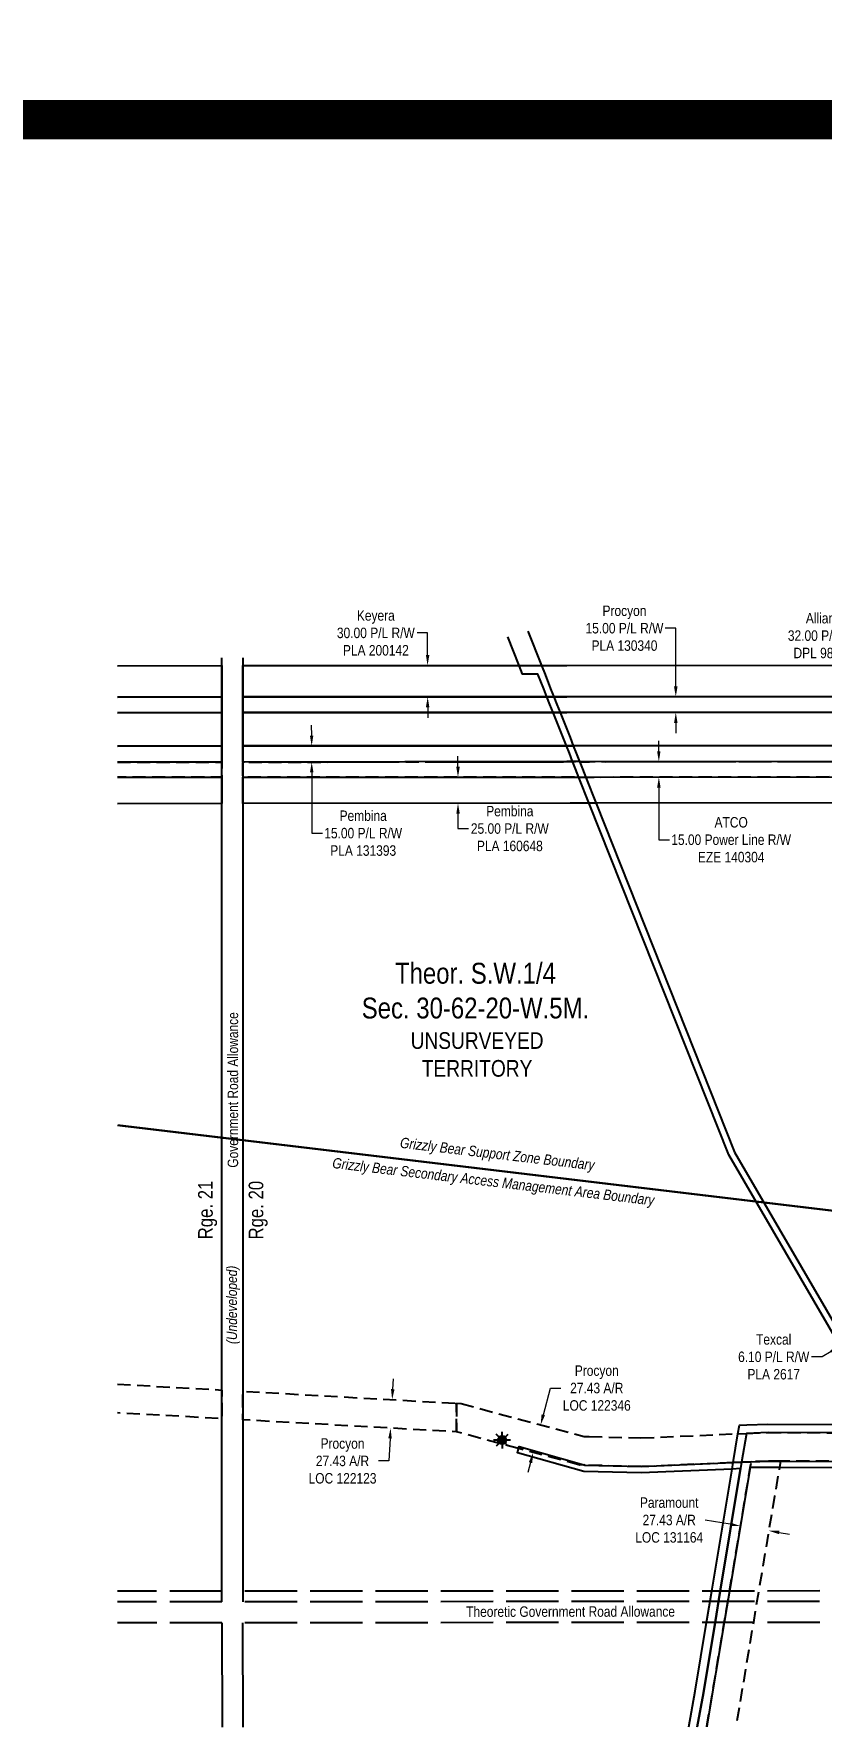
# Model space of a CAD drawing. Extents: x 495902 to 503799, y 6026245 to 6031062.
# Drawn here: x 499721 to 500474, y 6026245 to 6027867 of the extents above; entities that cross this region are included whole.
import ezdxf
from ezdxf.enums import TextEntityAlignment as Align

# ---------------------------------------------------------------- set-up
doc = ezdxf.new("R2010")
doc.units = 0
doc.header["$LTSCALE"] = 5
doc.header["$PDSIZE"] = 0.5
for name, pattern in [('DASHDOT2', [12.7, 6.35, -3.175, 0, -3.175]), ('foc-ACCESSROAD', [3.75, 2.5, -1.25]), ('foc-FLOWLINE', [3.75, 2.5, -1.25]), ('foc-QUARTERLINE', [33, 25, -3, 2, -3]), ('foc-UNSURVEYED', [12.5, 10, -2.5])]:
    doc.linetypes.add(name, pattern=pattern)
doc.layers.get('Defpoints').update_dxf_attribs({"color": 9})
for name, color, linetype in [('AS-WILDLIFE', 131, 'DASHDOT2'), ('C-SYMBOL', 7, 'Continuous'), ('D-TXT', 6, 'Continuous'), ('F-AR', 190, 'foc-ACCESSROAD'), ('F-EZE', 190, 'foc-FLOWLINE'), ('F-RW', 190, 'Continuous'), ('F-WS-S', 8, 'Continuous'), ('L-QSEC', 8, 'foc-QUARTERLINE'), ('L-ROAD-T', 7, 'Continuous'), ('L-SEC', 7, 'Continuous'), ('L-UNS-T', 3, 'Continuous'), ('L-USEC', 7, 'foc-UNSURVEYED')]:
    doc.layers.add(name, color=color, linetype=linetype)
doc.layers.add('DISCLAIMER', color=7, linetype='Continuous', plot=False)
for name, color, linetype, lineweight in [('F-AR-T', 190, 'Continuous', 9), ('F-EZE-T', 190, 'Continuous', 9), ('F-FLOWLINE-T', 190, 'Continuous', 9), ('F-RW-T', 190, 'Continuous', 9), ('T-TEXT', 48, 'Continuous', 18)]:
    doc.layers.add(name, color=color, linetype=linetype, lineweight=lineweight)
doc.styles.add('175L', font='ARIALN.TTF', dxfattribs={"height": 20})
doc.styles.add('240', font='ARIALN.TTF', dxfattribs={"height": 30})
doc.styles.add('80CG', font='ARIALN.TTF', dxfattribs={"height": 10})
doc.styles.add('80L', font='ARIALN.TTF', dxfattribs={"height": 10})
doc.styles.add('80LS', font='ARIALNI.TTF', dxfattribs={"height": 10})
doc.dimstyles.new('Compass 5 000', dxfattribs={"dimscale": 5, "dimtxt": 9, "dimasz": 2, "dimexe": 0.2, "dimexo": 0.0625, "dimgap": 0.5, "dimtad": 0, "dimtih": 1, "dimtoh": 1, "dimzin": 0, "dimdsep": 46, "dimtxsty": '80CG', "dimcen": 0.1, "dimse1": 1, "dimse2": 1, "dimclrd": 256, "dimclrt": 256, "dimaunit": 1, "dimadec": 4, "dimazin": 0, "dimtfac": 0.06, "dimtofl": 0, "dimtmove": 0, "dimatfit": 1, "dimfxl": 0.2, "dimtolj": 1, "dimtzin": 0, "dimlwd": -1, "dimarcsym": 0})

# ---------------------------------------------------------------- blocks, each defined once
blk = doc.blocks.new('*D436')
at = {"layer": 'Defpoints', "color": 0, "transparency": 16777216}
for p in [(500385.2, 6027170.1), (500319.2, 6027155.1), (500385.3, 6027155.2)]:
    blk.add_point(p, dxfattribs=at)
at = {"layer": 'F-EZE-T', "transparency": 16777216}
for p, q in [((500319.2, 6027180), (500319.1, 6027190)), ((500319.2, 6027145.1), (500319.3, 6027095.2)), ((500319.3, 6027095.2), (500329.3, 6027095.2))]:
    blk.add_line(p, q, dxfattribs=at)
for points in [[(500320.8, 6027180), (500317.5, 6027180), (500319.2, 6027170)], [(500320.9, 6027145.1), (500317.5, 6027145.1), (500319.2, 6027155.1)]]:
    blk.add_solid(points, dxfattribs=at)
at = {"layer": 'F-EZE-T', "transparency": 16777216, "insert": (500388.4, 6027095.2), "char_height": 10, "attachment_point": 5, "style": '80CG'}
blk.add_mtext('\\A1;ATCO\\P15.00 Power Line R/W\\PEZE 140304', dxfattribs=at)
blk = doc.blocks.new('*D460')
at = {"layer": 'Defpoints', "color": 0, "transparency": 16777216}
for p in [(500105.2, 6027155.1), (500105.2, 6027130.2), (500127, 6027130.2)]:
    blk.add_point(p, dxfattribs=at)
at = {"layer": 'F-RW-T', "transparency": 16777216}
for p, q in [((500127, 6027165.2), (500127, 6027175.2)), ((500127, 6027120.2), (500127, 6027105.9)), ((500127, 6027105.9), (500137, 6027105.9))]:
    blk.add_line(p, q, dxfattribs=at)
for points in [[(500128.7, 6027165.2), (500125.3, 6027165.2), (500127, 6027155.2)], [(500128.7, 6027120.2), (500125.4, 6027120.2), (500127, 6027130.2)]]:
    blk.add_solid(points, dxfattribs=at)
at = {"layer": 'F-RW-T', "transparency": 16777216, "insert": (500176.6, 6027105.9), "char_height": 10, "attachment_point": 5, "style": '80CG'}
blk.add_mtext('\\A1;Pembina\\P25.00 P/L R/W\\PPLA 160648', dxfattribs=at)
blk = doc.blocks.new('*D463')
at = {"layer": 'Defpoints', "color": 0, "transparency": 16777216}
for p in [(500010.1, 6027185.1), (499987, 6027169.7), (500010.1, 6027169.7)]:
    blk.add_point(p, dxfattribs=at)
at = {"layer": 'F-RW-T', "transparency": 16777216}
for p, q in [((499987, 6027195), (499986.9, 6027205)), ((499987, 6027159.7), (499987.2, 6027101.5)), ((499987.2, 6027101.5), (499997.2, 6027101.5))]:
    blk.add_line(p, q, dxfattribs=at)
for points in [[(499988.6, 6027195), (499985.3, 6027195), (499987, 6027185)], [(499988.7, 6027159.7), (499985.4, 6027159.7), (499987, 6027169.7)]]:
    blk.add_solid(points, dxfattribs=at)
at = {"layer": 'F-RW-T', "transparency": 16777216, "insert": (500036.3, 6027101.5), "char_height": 10, "attachment_point": 5, "style": '80CG'}
blk.add_mtext('\\A1;Pembina\\P15.00 P/L R/W\\PPLA 131393', dxfattribs=at)
blk = doc.blocks.new('GAS')
h = blk.add_hatch(color=255)
h.dxf.hatch_style = 1
edge = h.paths.add_edge_path()
edge.add_arc((0, 0), 0.9, 0, 360)
for p, q in [((-0.81, 0), (-1.62, 0)), ((-0.57, 0.57), (-1.14, 1.14)), ((0, 0.81), (0, 1.62)), ((0.57, 0.57), (1.14, 1.14)), ((1.62, 0), (0.81, 0)), ((-0.57, -0.57), (-1.14, -1.14)), ((0, -0.81), (0, -1.62)), ((1.14, -1.14), (0.57, -0.57))]:
    blk.add_line(p, q)
blk.add_circle((0, 0), 0.8)
blk = doc.blocks.new('*D490')
at = {"layer": 'Defpoints', "color": 0, "transparency": 16777216}
for p in [(499980.5, 6026563.7), (499979, 6026536.3), (500062.5, 6026531.7)]:
    blk.add_point(p, dxfattribs=at)
at = {"layer": 'F-AR-T', "transparency": 16777216}
for p, q in [((500064.6, 6026569), (500065.2, 6026579)), ((500062, 6026521.7), (500060.8, 6026500.2)), ((500060.8, 6026500.2), (500050.8, 6026500.2))]:
    blk.add_line(p, q, dxfattribs=at)
for points in [[(500062.9, 6026569.1), (500066.3, 6026568.9), (500064, 6026559)], [(500060.3, 6026521.8), (500063.6, 6026521.6), (500062.5, 6026531.7)]]:
    blk.add_solid(points, dxfattribs=at)
at = {"layer": 'F-AR-T', "transparency": 16777216, "insert": (500016.5, 6026500.2), "char_height": 10, "attachment_point": 5, "style": '80CG'}
blk.add_mtext('\\A1;Procyon\\P27.43 A/R\\PLOC 122123', dxfattribs=at)
blk = doc.blocks.new('*D491')
at = {"layer": 'Defpoints', "color": 0, "transparency": 16777216}
for p in [(500206.1, 6026534.8), (500233.4, 6026527.5), (500226.3, 6026501)]:
    blk.add_point(p, dxfattribs=at)
at = {"layer": 'F-AR-T', "transparency": 16777216}
for p, q in [((500208.7, 6026544.4), (500215.5, 6026570)), ((500215.5, 6026570), (500225.5, 6026570)), ((500196.4, 6026498.6), (500193.8, 6026489))]:
    blk.add_line(p, q, dxfattribs=at)
for points in [[(500207, 6026544.9), (500210.3, 6026544), (500206.1, 6026534.8)], [(500194.8, 6026499.1), (500198, 6026498.2), (500199, 6026508.3)]]:
    blk.add_solid(points, dxfattribs=at)
at = {"layer": 'F-AR-T', "transparency": 16777216, "insert": (500259.8, 6026570), "char_height": 10, "attachment_point": 5, "style": '80CG'}
blk.add_mtext('\\A1;Procyon\\P27.43 A/R\\PLOC 122346', dxfattribs=at)
blk = doc.blocks.new('*D492')
at = {"layer": 'Defpoints', "color": 0, "transparency": 16777216}
for p in [(500399.8, 6026452.6), (500397.3, 6026437.9), (500426.8, 6026448.1)]:
    blk.add_point(p, dxfattribs=at)
at = {"layer": 'F-AR-T', "transparency": 16777216}
for p, q in [((500387.5, 6026439.6), (500363.4, 6026443.6)), ((500434.2, 6026431.7), (500444.1, 6026430.1))]:
    blk.add_line(p, q, dxfattribs=at)
for points in [[(500387.7, 6026441.2), (500387.2, 6026437.9), (500397.3, 6026437.9)], [(500434.5, 6026433.4), (500434, 6026430.1), (500424.4, 6026433.4)]]:
    blk.add_solid(points, dxfattribs=at)
at = {"layer": 'F-AR-T', "transparency": 16777216, "insert": (500329.1, 6026443.6), "char_height": 10, "attachment_point": 5, "style": '80CG'}
blk.add_mtext('\\A1;Paramount\\P27.43 A/R\\PLOC 131164', dxfattribs=at)
blk = doc.blocks.new('*D495')
at = {"layer": 'Defpoints', "color": 0, "transparency": 16777216}
for p in [(500485.1, 6026623.2), (500490.4, 6026626.2), (500492.7, 6026610)]:
    blk.add_point(p, dxfattribs=at)
at = {"layer": 'F-FLOWLINE-T', "transparency": 16777216}
for p, q in [((500506.7, 6026618.1), (500515.3, 6026623.1)), ((500475.4, 6026599.9), (500465.4, 6026599.9)), ((500484.1, 6026605), (500475.4, 6026599.9))]:
    blk.add_line(p, q, dxfattribs=at)
for points in [[(500505.8, 6026619.5), (500507.5, 6026616.7), (500498, 6026613.1)], [(500483.3, 6026606.4), (500484.9, 6026603.5), (500492.7, 6026610)]]:
    blk.add_solid(points, dxfattribs=at)
at = {"layer": 'F-FLOWLINE-T', "transparency": 16777216, "insert": (500429.1, 6026599.9), "char_height": 10, "width": 340.643, "attachment_point": 5, "style": '80CG'}
blk.add_mtext('\\A1;Texcal\\P6.10 P/L R/W\\PPLA 2617', dxfattribs=at)
blk = doc.blocks.new('*D531')
at = {"layer": 'Defpoints', "color": 0, "transparency": 16777216}
for p in [(500057.9, 6027262.1), (500097.9, 6027262.1), (500057.9, 6027232.1)]:
    blk.add_point(p, dxfattribs=at)
at = {"layer": 'F-RW-T', "transparency": 16777216}
for p, q in [((500097.9, 6027293.3), (500087.9, 6027293.3)), ((500097.9, 6027272.1), (500097.9, 6027293.3)), ((500098, 6027222.1), (500098, 6027212.1))]:
    blk.add_line(p, q, dxfattribs=at)
for points in [[(500099.6, 6027272.1), (500096.3, 6027272.1), (500097.9, 6027262.1)], [(500099.6, 6027222.1), (500096.3, 6027222.1), (500098, 6027232.1)]]:
    blk.add_solid(points, dxfattribs=at)
at = {"layer": 'F-RW-T', "transparency": 16777216, "insert": (500048.4, 6027293.3), "char_height": 10, "attachment_point": 5, "style": '80CG'}
blk.add_mtext('\\A1;Keyera\\P30.00 P/L R/W\\PPLA 200142', dxfattribs=at)
blk = doc.blocks.new('*D532')
at = {"layer": 'Defpoints', "color": 0, "transparency": 16777216}
for p in [(500302.3, 6027232.2), (500335.4, 6027232.2), (500302.4, 6027217.2)]:
    blk.add_point(p, dxfattribs=at)
at = {"layer": 'F-RW-T', "transparency": 16777216}
for p, q in [((500335.4, 6027297.8), (500325.4, 6027297.8)), ((500335.4, 6027242.2), (500335.4, 6027297.8)), ((500335.4, 6027207.2), (500335.4, 6027197.2))]:
    blk.add_line(p, q, dxfattribs=at)
for points in [[(500337.1, 6027242.2), (500333.7, 6027242.2), (500335.4, 6027232.2)], [(500337.1, 6027207.2), (500333.8, 6027207.2), (500335.4, 6027217.2)]]:
    blk.add_solid(points, dxfattribs=at)
at = {"layer": 'F-RW-T', "transparency": 16777216, "insert": (500286.3, 6027297.8), "char_height": 10, "attachment_point": 5, "style": '80CG'}
blk.add_mtext('\\A1;Procyon\\P15.00 P/L R/W\\PPLA 130340', dxfattribs=at)
blk = doc.blocks.new('*D533')
at = {"layer": 'Defpoints', "color": 0, "transparency": 16777216}
for p in [(500463, 6027217.3), (500529.4, 6027217.4), (500463, 6027185.3)]:
    blk.add_point(p, dxfattribs=at)
at = {"layer": 'F-RW-T', "transparency": 16777216}
for p, q in [((500529.4, 6027290.7), (500519.4, 6027290.7)), ((500529.4, 6027227.4), (500529.4, 6027290.7)), ((500529.4, 6027175.4), (500529.4, 6027165.4))]:
    blk.add_line(p, q, dxfattribs=at)
for points in [[(500531.1, 6027227.4), (500527.7, 6027227.4), (500529.4, 6027217.4)], [(500531.1, 6027175.4), (500527.8, 6027175.4), (500529.4, 6027185.4)]]:
    blk.add_solid(points, dxfattribs=at)
at = {"layer": 'F-RW-T', "transparency": 16777216, "insert": (500479.9, 6027290.7), "char_height": 10, "attachment_point": 5, "style": '80CG'}
blk.add_mtext('\\A1;Alliance\\P32.00 P/L R/W\\PDPL 981082', dxfattribs=at)
blk = doc.blocks.new('Disclaimer_Legal')
at = {"layer": 'DISCLAIMER', "color": 254, "flags": 128}
blk.add_lwpolyline([(-3612.9, -1104.6, 37.5, 37.5, 0), (4096.1, -1104.6, 37.5, 37.5, 0.414214), (4171.1, -1029.6, 37.5, 37.5, 0), (4171.1, 2078.7, 37.5, 0, 0.414214), (4096.1, 2153.7, 0, 0, 0), (-3612.9, 2153.7, 0, 0, 0.414214), (-3687.9, 2078.7, 0, 0, 0), (-3687.9, -1029.6, 0, 37.5, 0.414214)], format="xyseb", close=True, dxfattribs=at)

msp = doc.modelspace()

# ---------------------------------------------------------------- linework, layer by layer
at = {"layer": 'AS-WILDLIFE', "const_width": 1.999, "flags": 128}
msp.add_lwpolyline([(501638.075, 6026744.753), (501566.557, 6026736.702), (500915.36, 6026696.54), (500831.073, 6026699.549), (500483.389, 6026740.167), (499801.162, 6026821.813)], dxfattribs=at)
at = {"layer": 'F-AR', "flags": 128}
for points in [[(499801.195, 6026573.759), (499901.143, 6026568.162), (499901.146, 6026540.688), (499801.198, 6026546.286)], [(500365.008, 6026245.512), (500365.57, 6026248.517), (500381.821, 6026345.451), (500386.877, 6026375.613), (500406.737, 6026494.087), (500407.625, 6026499.386), (500424.235, 6026500.112), (500435.556, 6026500.062), (500434.535, 6026493.966), (500429.939, 6026466.55), (500414.689, 6026375.63), (500409.63, 6026345.467), (500392.866, 6026245.527)]]:
    msp.add_lwpolyline(points, dxfattribs=at)
msp.add_lwpolyline([(500125.433, 6026555.41), (500125.463, 6026528.143), (499921.253, 6026539.563), (499921.249, 6026567.027), (500125.433, 6026555.41)], close=True, dxfattribs=at)
at = {"layer": 'F-AR'}
msp.add_lwpolyline([(500556.996, 6026499.532), (500435.556, 6026500.062), (500424.235, 6026500.112), (500407.625, 6026499.386), (500398.385, 6026498.982), (500390.225, 6026498.627), (500302.328, 6026494.788), (500248.457, 6026496.198), (500247.444, 6026496.344), (500243.575, 6026496.334), (500184.947, 6026512.123), (500125.463, 6026528.143), (500125.433, 6026555.41), (500129.903, 6026555.16), (500247.63, 6026523.662), (500252.615, 6026523.534), (500302.092, 6026522.239), (500394.909, 6026526.293), (500403.079, 6026526.65), (500423.696, 6026527.55), (500509.174, 6026527.177)], dxfattribs=at)
at = {"layer": 'F-EZE', "flags": 128}
for points in [[(499801.116, 6027169.631), (499901.063, 6027169.635), (499901.065, 6027155.055), (499801.118, 6027155.014)], [(501644.713, 6027156.205), (501621.907, 6027156.217), (501621.241, 6027156.218), (501614.69, 6027156.221), (501613.734, 6027156.221), (501611.407, 6027156.223), (501610.738, 6027156.223), (501594.598, 6027156.232), (501590.671, 6027156.234), (501554.704, 6027156.254), (501524.545, 6027156.271), (501301.881, 6027156.392), (501072.897, 6027156.023), (501050.758, 6027155.988), (500723.839, 6027155.482), (500722.858, 6027155.709), (500249.303, 6027154.971), (500242.742, 6027154.962), (500234.268, 6027155.209), (499921.172, 6027155.055), (499921.17, 6027169.509), (500231.247, 6027170.189), (500234.255, 6027170.187), (500236.691, 6027170.188), (500243.253, 6027170.192), (500722.854, 6027169.915), (500723.786, 6027170.478), (501028.438, 6027170.936), (501050.586, 6027170.971), (501301.869, 6027171.377), (501524.538, 6027171.257), (501554.697, 6027171.24), (501591.19, 6027171.222), (501595.109, 6027171.22), (501611.881, 6027171.211), (501615.197, 6027171.21), (501622.381, 6027171.208), (501644.955, 6027171.199)]]:
    msp.add_lwpolyline(points, dxfattribs=at)
at = {"layer": 'F-RW'}
for points in [[(500853.402, 6027315.853), (500853.41, 6027295.599), (500853.792, 6027266.218), (500854.192, 6027235.486), (500854.424, 6027217.667), (500723.723, 6027217.466), (500722.84, 6027217.465), (500231.211, 6027217.185), (500224.627, 6027217.181), (500218.067, 6027217.176), (499921.163, 6027216.991), (499921.161, 6027231.994), (500212.123, 6027232.175), (500218.684, 6027232.179), (500231.202, 6027232.188), (500722.835, 6027232.467), (500723.717, 6027232.468), (500839.414, 6027232.667), (500839.249, 6027263.47), (500838.97, 6027315.984)], [(500193.746, 6027295.097), (500206.794, 6027262.179), (500210.273, 6027253.399), (500215.641, 6027239.856), (500218.684, 6027232.179), (500221.584, 6027224.857), (500224.627, 6027217.181), (500234.209, 6027193.012), (500237.309, 6027185.189), (500240.148, 6027178.028), (500243.253, 6027170.192), (500243.464, 6027169.656), (500244.112, 6027168.024), (500246.084, 6027163.047), (500249.303, 6027154.971), (500259.181, 6027130.005), (500391.539, 6026796.082), (500543.408, 6026535.023)], [(500536.332, 6026535.054), (500386.036, 6026793.409), (500252.619, 6027129.997), (500242.742, 6027154.962), (500239.522, 6027163.039), (500237.549, 6027168.014), (500236.902, 6027169.653), (500236.691, 6027170.188), (500233.587, 6027178.018), (500230.748, 6027185.186), (500227.65, 6027193.005), (500218.067, 6027217.176), (500215.024, 6027224.853), (500212.123, 6027232.175), (500209.08, 6027239.852), (500203.551, 6027253.802), (500188.803, 6027253.795), (500185.486, 6027262.165), (500174.605, 6027289.616)], [(499801.104, 6027261.942), (499901.051, 6027262.001), (499901.055, 6027231.995), (499801.108, 6027231.936)], [(500722.835, 6027232.467), (500231.202, 6027232.188), (500218.684, 6027232.179), (500212.123, 6027232.175), (499921.161, 6027231.994), (499921.157, 6027262), (500185.486, 6027262.165), (500206.794, 6027262.179), (500231.184, 6027262.193), (500722.827, 6027262.474)], [(499801.108, 6027231.936), (499901.055, 6027231.995), (499901.057, 6027216.997), (499801.11, 6027216.934)], [(499801.11, 6027216.934), (499901.057, 6027216.997), (499901.061, 6027185.039), (499801.114, 6027184.973)], [(500722.849, 6027185.466), (500237.309, 6027185.189), (500231.229, 6027185.186), (500230.748, 6027185.186), (499921.168, 6027185.05), (499921.163, 6027216.991), (500218.067, 6027217.176), (500224.627, 6027217.181), (500231.211, 6027217.185), (500722.84, 6027217.465)], [(499801.114, 6027184.973), (499901.061, 6027185.039), (499901.063, 6027169.635), (499801.116, 6027169.631)], [(500722.854, 6027169.915), (500243.253, 6027170.192), (500236.691, 6027170.188), (500234.255, 6027170.187), (500231.247, 6027170.189), (499921.17, 6027169.509), (499921.168, 6027185.05), (500230.748, 6027185.186), (500231.229, 6027185.186), (500237.309, 6027185.189), (500722.849, 6027185.466)], [(499801.118, 6027155.014), (499901.065, 6027155.055), (499901.068, 6027130.051), (499801.121, 6027129.589)], [(500722.865, 6027130.497), (500259.136, 6027130.177), (500252.572, 6027130.189), (500234.297, 6027130.221), (499921.175, 6027130.068), (499921.172, 6027155.055), (500234.268, 6027155.209), (500242.742, 6027155.087), (500249.303, 6027155.093), (500722.858, 6027155.709)], [(500347.786, 6026245.502), (500354.05, 6026279.649), (500364.92, 6026345.442), (500369.903, 6026375.604), (500389.208, 6026492.475), (500390.225, 6026498.627), (500394.909, 6026526.293), (500396.275, 6026534.354), (500403.484, 6026534.656), (500423.63, 6026535.546), (500536.332, 6026535.054)], [(500355.916, 6026245.507), (500361.921, 6026278.239), (500373.016, 6026345.446), (500377.994, 6026375.608), (500397.342, 6026492.83), (500389.208, 6026492.475), (500302.385, 6026488.684), (500247.492, 6026490.127), (500183.822, 6026508.147), (500184.947, 6026512.123), (500185.482, 6026514.018), (500247.444, 6026496.344), (500248.457, 6026496.198), (500302.328, 6026494.788), (500390.225, 6026498.627), (500398.385, 6026498.982), (500407.625, 6026499.386), (500424.235, 6026500.112), (500435.556, 6026500.062), (500556.996, 6026499.532)], [(500509.174, 6026527.177), (500423.696, 6026527.55), (500403.079, 6026526.65), (500398.385, 6026498.982), (500397.342, 6026492.83), (500377.994, 6026375.608), (500373.016, 6026345.446), (500361.921, 6026278.239), (500355.916, 6026245.507)], [(500567.631, 6026493.384), (500434.535, 6026493.966), (500406.737, 6026494.087), (500386.877, 6026375.613), (500381.821, 6026345.451), (500365.57, 6026248.517), (500365.008, 6026245.512)]]:
    msp.add_lwpolyline(points, dxfattribs=at)
at = {"layer": 'L-QSEC', "flags": 128}
for points in [[(499901.064, 6027169.499), (499801.116, 6027169.475)], [(500722.853, 6027169.915), (499921.169, 6027169.509)]]:
    msp.add_lwpolyline(points, dxfattribs=at)
at = {"layer": 'L-SEC', "flags": 128}
for points in [[(499901.064, 6027169.499), (499901.05, 6027269.448)], [(499921.156, 6027269.458), (499921.169, 6027169.509)], [(499901.169, 6026365.308), (499901.064, 6027169.499)], [(499921.169, 6027169.509), (499921.276, 6026365.318)], [(499901.172, 6026345.201), (499901.229, 6026245.255)], [(499921.336, 6026245.266), (499921.278, 6026345.212)]]:
    msp.add_lwpolyline(points, dxfattribs=at)
at = {"layer": 'L-USEC', "flags": 128}
for points in [[(499901.168, 6026375.361), (499801.221, 6026375.34)], [(500723.082, 6026375.816), (499921.275, 6026375.371)], [(499901.168, 6026365.308), (499801.222, 6026365.29)], [(500723.08, 6026365.764), (499921.267, 6026365.318)], [(499901.172, 6026345.201), (499801.225, 6026345.184)], [(500723.091, 6026345.658), (499921.278, 6026345.212)]]:
    msp.add_lwpolyline(points, dxfattribs=at)

# ---------------------------------------------------------------- block references
msp.add_blockref('Disclaimer_Legal', (499608.94, 6028889.548))
at = {"layer": 'F-WS-S', "xscale": 4.997354999999989, "yscale": 4.997354999999989, "zscale": 4.997354999999989}
msp.add_blockref('GAS', (500169.233, 6026520.158), dxfattribs=at)

# ---------------------------------------------------------------- texts
at = {"layer": 'AS-WILDLIFE', "char_height": 9.99471, "attachment_point": 5, "rotation": 353.336517, "style": '240'}
for s, width, insert in [('{\\fArial Narrow|b0|i1|c0|p34;Grizzly Bear Support Zone Boundary}', 187.91323, (500164.489, 6026792.909)), ('{\\fArial Narrow|b0|i1|c0|p34;Grizzly Bear Secondary Access Management Area Boundary}', 310.74726, (500160.728, 6026766.363))]:
    msp.add_mtext_dynamic_manual_height_columns(s, width=width, gutter_width=44.976, heights=[0], dxfattribs=dict(at, insert=insert))
at = {"layer": 'C-SYMBOL', "color": 3, "insert": (500143.709, 6026977.356), "char_height": 19.98942, "width": 215.87019, "attachment_point": 2, "style": '175L'}
msp.add_mtext('Theor. S.W.1/4\\PSec. 30-62-20-W.5M.', dxfattribs=at)
at = {"layer": 'D-TXT', "color": 3, "char_height": 13.9926, "attachment_point": 1, "rotation": 90.007471, "style": '80L'}
for s, width, insert in [('Rge. 21', 73.71624, (499878.333, 6026712.521)), ('Rge. 20', 63.82731, (499926.712, 6026712.379))]:
    msp.add_mtext_dynamic_manual_height_columns(s, width=width, gutter_width=47.475, heights=[0], dxfattribs=dict(at, insert=insert))
at = {"layer": 'L-ROAD-T', "style": '80L'}
for s, rotation, p in [('Government Road Allowance', 90.007597, (499911.609, 6026855.584)), ('Theoretic Government Road Allowance', 0.056548, (500234.744, 6026355.95))]:
    msp.add_text(s, height=9.99471, rotation=rotation, dxfattribs=at).set_placement(p, align=Align.MIDDLE_CENTER)
at = {"layer": 'L-UNS-T', "color": 3, "insert": (500145.268, 6026889.458), "char_height": 15.99154, "attachment_point": 5, "style": '80L'}
msp.add_mtext_dynamic_manual_height_columns('UNSURVEYED TERRITORY', width=126.34688, gutter_width=47.475, heights=[0], dxfattribs=at)
at = {"layer": 'T-TEXT', "style": '80LS'}
msp.add_text('(Undeveloped)', height=9.99471, rotation=90.007597, dxfattribs=at).set_placement((499910.559, 6026649.705), align=Align.MIDDLE_CENTER)

# ---------------------------------------------------------------- dimensions: what is measured, and where the dimension line sits
at = {"layer": 'F-AR-T'}
for base, p1, p2, angle, text, picture, middle in [((500206.071, 6026534.781), (500226.303, 6026500.986), (500233.389, 6026527.472), 75.021206, 'Procyon\\P27.43 A/R\\PLOC 122346', '*D491', (500259.784, 6026569.961)), ((500062.521, 6026531.663), (499980.504, 6026563.656), (499978.976, 6026536.335), 266.799186, 'Procyon\\P27.43 A/R\\PLOC 122123', '*D490', (500016.461, 6026500.208)), ((500397.323, 6026437.926), (500426.845, 6026448.101), (500399.789, 6026452.637), 170.483939, 'Paramount\\P27.43 A/R\\PLOC 131164', '*D492', (500329.083, 6026443.617))]:
    dim = msp.add_linear_dim(base=base, p1=p1, p2=p2, angle=angle, text=text, dimstyle='Compass 5 000', dxfattribs=at)
    dim.commit()
    dim.dimension.update_dxf_attribs({"geometry": picture, "text_midpoint": middle, "dimtype": 161})
at = {"layer": 'F-EZE-T'}
dim = msp.add_linear_dim(base=(500319.196, 6027155.08), p1=(500385.233, 6027170.11), p2=(500385.257, 6027155.183), angle=270.089286, text='ATCO\\P15.00 Power Line R/W\\PEZE 140304', dimstyle='Compass 5 000', dxfattribs=at)
dim.commit()
dim.dimension.update_dxf_attribs({"geometry": '*D436', "text_midpoint": (500388.43, 6027095.214), "dimtype": 161})
at = {"layer": 'F-FLOWLINE-T'}
dim = msp.add_aligned_dim(p1=(500490.352, 6026626.226), p2=(500485.078, 6026623.158), distance=15.228, text='Texcal\\P6.10 P/L R/W\\PPLA 2617', dimstyle='Compass 5 000', dxfattribs=at)
dim.commit()
dim.dimension.update_dxf_attribs({"geometry": '*D495', "text_midpoint": (500429.138, 6026599.938)})
at = {"layer": 'F-RW-T'}
for base, p1, p2, angle, text, picture, middle in [((500097.941, 6027262.11), (500057.895, 6027232.079), (500057.877, 6027262.085), 90.035676, 'Keyera\\P30.00 P/L R/W\\PPLA 200142', '*D531', (500048.45, 6027293.318)), ((500335.413, 6027232.247), (500302.358, 6027217.226), (500302.349, 6027232.228), 90.032562, 'Procyon\\P15.00 P/L R/W\\PPLA 130340', '*D532', (500286.29, 6027297.813)), ((500529.417, 6027217.355), (500463.006, 6027185.318), (500462.988, 6027217.317), 90.032586, 'Alliance\\P32.00 P/L R/W\\PDPL 981082', '*D533', (500479.904, 6027290.688)), ((499987.02, 6027169.654), (500010.084, 6027185.089), (500010.117, 6027169.704), 270.125651, 'Pembina\\P15.00 P/L R/W\\PPLA 131393', '*D463', (500036.255, 6027101.532)), ((500127.023, 6027130.169), (500105.222, 6027155.145), (500105.234, 6027130.158), 270.028146, 'Pembina\\P25.00 P/L R/W\\PPLA 160648', '*D460', (500176.574, 6027105.898))]:
    dim = msp.add_linear_dim(base=base, p1=p1, p2=p2, angle=angle, text=text, dimstyle='Compass 5 000', dxfattribs=at)
    dim.commit()
    dim.dimension.update_dxf_attribs({"geometry": picture, "text_midpoint": middle, "dimtype": 161})

doc.saveas('drawing.dxf')
